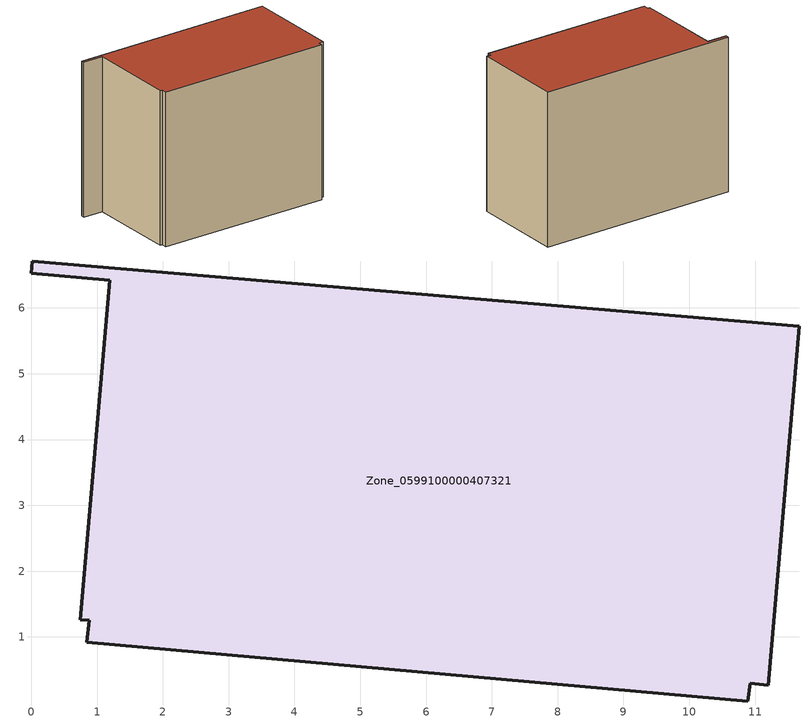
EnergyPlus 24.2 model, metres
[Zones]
Zone_0599100000407321
 floor ground (C_G): 0.01,6.71 11.67,5.72 11.2,0.27 10.93,0.29 10.89,0.03 0.84,0.92 0.88,1.25 0.75,1.26 1.19,6.42 0,6.53 z0
 wall outside (C_F): 11.67,5.72 0.01,6.71 0,6.53 1.19,6.42 0.75,1.26 0.88,1.25 0.84,0.92 10.89,0.03 10.93,0.29 11.2,0.27 11.67,5.72 z0:8.97
 roof outside (C_R): 0.75,1.26 0.88,1.25 0.84,0.92 10.89,0.03 10.93,0.29 11.2,0.27 11.67,5.72 0.01,6.71 0,6.53 1.19,6.42 z8.97
[BUILDING]
Pand.0599100000407321: North Axis=0; Terrain=City; Loads Convergence Tolerance Value=0.04; Temperature Convergence Tolerance Value=0.4; Solar Distribution=FullExterior; Maximum Number of Warmup Days=25; Minimum Number of Warmup Days=1
[Site:Location]
Rotterdam.The.Hague.AP_ZH_NLD Design_Conditions: Latitude=51.96; Longitude=4.45; Time Zone=1; Elevation=-4.5
[SITE:GROUNDTEMPERATURE:BUILDINGSURFACE]
18, 18, 18, 18, 18, 18, 18, 18, 18, 18, 18, 18
[MATERIAL] Thermal Absorptance=0.9; Solar Absorptance=0.7; Visible Absorptance=0.7
Name | Roughness | Thickness | Conductivity | Density | Specific Heat
G.TI.2006-2014 | MediumSmooth | 0.15 | 0.06 | 540 | 1210
F.TI.2006-2014 | Rough | 0.3 | 0.12 | 1920 | 840
R.TI.2006-2014 | MediumRough | 0.2 | 0.08 | 1500 | 1000
[CONSTRUCTION]
C_G: G.TI.2006-2014
C_F: F.TI.2006-2014
C_R: R.TI.2006-2014
[ZONE]
Zone_0599100000407321: Type=1; Multiplier=1; Ceiling Height=Autocalculate; Volume=Autocalculate; Floor Area=autocalculate; Part of Total Floor Area=Yes
[ZONEINFILTRATION:DESIGNFLOWRATE]
Infil_Zone_0599100000407321: Zone or ZoneList or Space or SpaceList=Zone_0599100000407321; Schedule=AlwaysOn; Design Flow Rate Calculation Method=Flow/Area; Flow Rate per Floor Area=0.0015; Constant Term Coefficient=1; Temperature Term Coefficient=0; Velocity Term Coefficient=0; Velocity Squared Term Coefficient=0
[HVACTEMPLATE:ZONE:IDEALLOADSAIRSYSTEM]
Zone_0599100000407321: Maximum Heating Supply Air Temperature=50; Minimum Cooling Supply Air Temperature=13; Maximum Heating Supply Air Humidity Ratio=0.0156; Minimum Cooling Supply Air Humidity Ratio=0.0077; Heating Limit=NoLimit; Cooling Limit=NoLimit; Dehumidification Control Type=ConstantSensibleHeatRatio; Cooling Sensible Heat Ratio=0.7; Dehumidification Setpoint=60; Humidification Control Type=None; Humidification Setpoint=30; Outdoor Air Method=None; Outdoor Air Flow Rate per Person=0.00944; Outdoor Air Flow Rate per Zone Floor Area=0; Outdoor Air Flow Rate per Zone=0; Demand Controlled Ventilation Type=None; Outdoor Air Economizer Type=NoEconomizer; Heat Recovery Type=None; Sensible Heat Recovery Effectiveness=0.7; Latent Heat Recovery Effectiveness=0.65
[ZONECONTROL:THERMOSTAT]
ThermostatControl_Zone_0599100000407321: Zone or ZoneList=Zone_0599100000407321; Control Type Schedule=DualSetpointControlType; Control 1=Thermostat_Zone_0599100000407321; Temperature Difference Between Cutout And Setpoint=0
[THERMOSTATSETPOINT:DUALSETPOINT]
Thermostat_Zone_0599100000407321: Heating Setpoint Temperature Schedule=HeatingSetpoint_Zone_0599100000407321; Cooling Setpoint Temperature Schedule=CoolingSetpoint_Zone_0599100000407321
[SCHEDULE:COMPACT]
HeatingSetpoint_Zone_0599100000407321: Through: 12/31, For: AllDays, Until: 24:00, 21
CoolingSetpoint_Zone_0599100000407321: Through: 12/31, For: AllDays, Until: 24:00, 24
DualSetpointControlType: Through: 12/31, For: AllDays, Until: 24:00, 4
AlwaysOn: Through: 12/31, For: AllDays, Until: 24:00, 1
